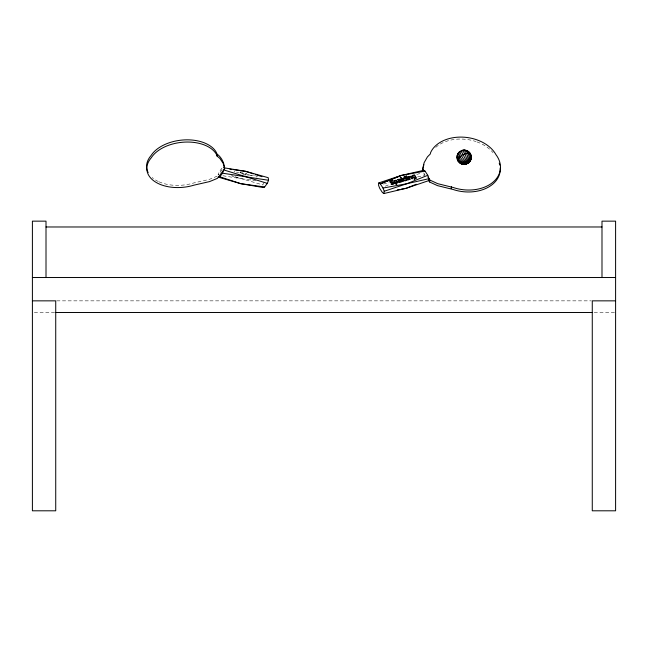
<?xml version="1.0" encoding="UTF-8"?>
<svg xmlns="http://www.w3.org/2000/svg" width="648" height="648" viewBox="0 0 648 648"><rect width="100%" height="100%" fill="white"/><g stroke="black" fill="none" stroke-linecap="round" stroke-linejoin="round"><path stroke-width="0.49" stroke-dasharray="3.24 2.43" d="M256.632 176.548L255.571 175.746M263.744 182.623L262.837 184.939L231.709 175.77L240.311 178.581L256.138 180.776M257.394 176.556L256.754 177.171M243.834 175.057L244.069 173.996A1.62 0.988 -6.4 0 0 243.518 173.502A1.879 1.142 -6.4 0 0 242.182 173.364L242.96 172.328M221.981 168.083L219.275 171.704L218.084 174.96L222.888 168.529M241.331 173.518L242.336 172.182M244.612 175.049L246.11 173.04M245.236 175.187L246.734 173.178M246.532 174.887L247.803 174.506L249.529 174.984L249.229 175.389L247.358 174.944M249.869 175.754L251.035 175.284L252.412 175.721M217.185 176.167L209.336 179.391L193.801 182.947A34.887 21.246 -6.4 0 1 159.125 181.861M385.228 186.203L389.796 184.364M416.745 174.523L420.503 173.251M236.439 172.141L238.172 172.489M383.365 184.048L389.173 182.687M254.348 175.851L254.713 175.778M250.889 175.754L251.529 175.746M417.587 176.92L424.513 175.673L423.322 172.287L424.95 174.79M241.931 173.704L243.421 174.166M56.741 300.85L591.26 300.85M34.344 312.514L54.756 312.514M594.216 312.514L614.628 312.514M222.92 175.746L240.311 178.581M238.545 172.425L239.169 172.571M240.084 172.781L240.708 172.919M252.752 175.657L253.376 175.794M250.29 178.945L250.914 179.083M247.803 175.551L248.443 175.851M234.835 171.72L234.398 171.437A1.855 1.126 -6.4 0 0 234.114 171.347M435.723 147.371A34.887 24.778 7.2 0 1 476.013 141.564M476.977 141.896A34.887 24.778 7.2 0 1 493.047 152.693M158.331 181.505A34.887 21.246 -6.4 0 1 152.167 177.544M240.659 171.947L240.343 172.368L241.372 172.109L240.659 171.947"/><path stroke-width="0.97" d="M423.573 170.343L401.347 175.414L378.813 182.914L378.529 185.19L379.736 188.406L382.442 192.569L383.94 193.525L406.183 188.293L428.733 180.622L428.976 178.678L427.785 175.3L425.08 171.145L423.573 170.343L422.666 168.958L424.116 162.697L427.405 156.921L430.264 154.022L430.604 152.596A34.887 24.778 7.2 0 1 462.332 137.117A34.887 24.778 7.2 0 1 495.979 154.686A34.887 24.778 7.2 0 1 492.059 182.939A34.887 24.778 7.2 0 1 453.26 187.515L437.724 183.676L429.875 180.071L427.899 177.009M383.94 193.525L384.224 191.249L383.009 188.033L380.311 183.878L378.813 182.914M422.666 168.958L422.423 170.902L423.873 164.649M500.207 167.978A34.887 24.778 7.2 0 1 453.017 189.459L437.481 185.628L429.632 182.015L429.875 180.071M451.219 188.641L451.462 186.697M267.324 183.36L264.619 186.98L263.129 187.507L240.878 183.7L218.327 177.155L219.842 176.807L222.548 173.194L223.738 169.922L267.324 183.36L268.531 180.274L268.248 177.706L245.714 171.339L223.495 167.727M224.637 168.715L217.428 178.362L209.579 181.586L194.044 185.142A34.887 21.246 -6.4 0 1 155.245 181.861A34.887 21.246 -6.4 0 1 151.324 157.707A34.887 21.246 -6.4 0 1 184.972 142.09A34.887 21.246 -6.4 0 1 216.699 154.823L217.04 156.038L219.899 158.477L223.187 163.377L224.637 168.715C224.265 162.923 221.608 157.237 216.797 153.843L216.456 152.628A34.887 21.246 -6.4 0 0 184.729 139.887A34.887 21.246 -6.4 0 0 151.081 155.512A34.887 21.246 -6.4 0 0 148.149 172.579M401.347 175.414L380.311 183.87L401.347 175.43L425.088 171.129M427.785 175.3L406.75 183.765L384.224 191.249M416.243 184.251L406.183 188.293L401.234 189.184M428.976 178.678L406.75 183.749L383.009 188.05M397.281 189.896L399.257 189.54M46.008 226.978L601.992 226.978M32.4 277.522L615.6 277.522M32.4 300.85L55.728 300.85L55.728 510.802L32.4 510.802L32.4 221.146L46.008 221.146L46.008 277.522M615.6 300.85L592.272 300.85L592.272 510.802L615.6 510.802L615.6 221.146L601.992 221.146L601.992 277.522M55.728 312.514L592.272 312.514M229.886 169.16L231.871 169.452M233.847 169.703L245.722 171.356L253.368 173.867M222.548 173.194L268.531 180.274M264.619 186.98L240.878 183.7L219.842 176.807M255.28 174.474L261.97 176.685M459.068 161.344L458.16 161.044L457.618 159.716C459.829 155.52 465.434 152.531 470.14 153.495L470.683 154.823M428.733 180.622L429.632 182.015M467.054 163.296C466.844 161.887 462.097 152.337 461.101 151.316A7.241 1.523 57.8 0 0 462.332 157.221A7.241 1.523 57.8 0 0 468.14 163.247M216.797 153.843L217.04 156.038M465.839 163.823A7.241 1.936 69.5 0 0 465.92 156.484A7.241 1.936 69.5 0 0 461.101 151.316A7.241 3.532 76.2 0 1 467.467 156.006A7.241 3.532 76.2 0 1 464.665 164.195M469.67 153.365A7.241 6.407 11.2 0 1 468.788 162.389A7.241 6.407 11.2 0 1 458.63 161.174A7.241 6.407 11.2 0 1 459.513 152.15M470.869 157.359A7.241 5.686 31.2 0 1 461.959 162.543A7.241 5.686 31.2 0 1 459.618 151.907M470.294 159.845A7.241 4.577 43.1 0 1 461.773 161.263A7.241 4.577 43.1 0 1 459.821 151.632M469.249 161.919A7.241 3.159 51.3 0 1 462.073 159.716A7.241 3.159 51.3 0 1 460.129 151.357M462.194 150.458A7.241 4.876 85.1 0 1 468.998 156.703A7.241 4.876 85.1 0 1 463.595 164.373M462.518 150.466A7.241 5.897 -81.6 0 1 469.905 158.598A7.241 5.897 -81.6 0 1 460.023 162.745M462.753 150.538A7.241 6.512 -58.6 0 1 470.723 155.164A7.241 6.512 -58.6 0 1 465.548 164.001A7.241 6.512 -58.6 0 1 457.577 159.376M466.576 150.782A7.241 6.691 -22.4 0 1 470.894 159.206A7.241 6.691 -22.4 0 1 461.724 163.758A7.241 6.691 -22.4 0 1 457.407 155.334M462.883 150.684A7.241 6.691 -22.4 0 1 464.754 150.498M499.227 163.126A34.887 24.778 7.2 0 1 499.77 165.054M394.34 183.109L393.563 184.121L391.351 184.437L390.955 183.821L392.842 183.854L393.547 182.922L390.533 182.525L389.659 181.286A1.758 1.247 7.2 0 1 390.145 180.687L392.388 180.241L392.769 180.824L391.076 180.833L390.428 181.699L393.563 182.137L394.34 183.109M397.297 182.088L397.273 182.274A0.956 0.68 7.2 0 1 396.908 182.671L395.774 182.833L394.754 181.262L396.171 180.662L397.297 182.088M403.639 178.662C403.372 181.294 408.232 180.266 405.13 178.095L403.639 178.662M412.736 176.054C412.444 178.581 417.223 177.552 414.242 175.503L412.736 176.054M399.038 181.14L399.784 181.853L400.877 181.181L400.375 180.419L399.038 181.14M397.969 182.129L397.37 183.019L396.017 183.206L396.77 184.372L396.147 184.542L393.684 180.76L396.333 180.168L397.969 182.129M402.991 178.475L403.234 179.707L404.303 180.671A1.328 0.94 7.2 0 0 405.235 180.816L407.228 180.185L404.725 176.329L404.101 176.507L404.879 177.706A1.879 1.337 7.2 0 0 403.542 177.892A1.62 1.15 7.2 0 0 402.991 178.475M412.104 175.867C411.666 180.549 419.045 175.414 414.185 179.31L416.453 178.192L414.542 174.822L413.999 175.122A1.855 1.312 7.2 0 0 412.663 175.3L412.104 175.867M398.399 180.946L398.463 181.724A1.417 1.004 7.2 0 0 398.99 182.177L399.2 182.266A1.247 0.891 7.2 0 0 400.156 182.282L401.938 181.691L400.529 179.561L399.257 179.148L397.532 179.739C398.779 180.071 401.558 179.221 398.399 180.946M408.888 176.604L407.892 176.718L409.69 179.488L410.314 179.31L408.969 177.244L409.301 176.864A1.191 0.842 7.2 0 1 409.941 176.588L411.982 178.832L412.606 178.654L410.856 176.28L408.888 176.604M400.95 177.406L400.326 177.584L402.829 181.432L403.453 181.262L400.95 177.406M406.401 176.021L405.689 176.224L406.004 176.702L406.717 176.499L406.401 176.021M406.976 176.977L406.353 177.155L408.143 179.925L408.767 179.747L406.976 176.977"/></g></svg>
